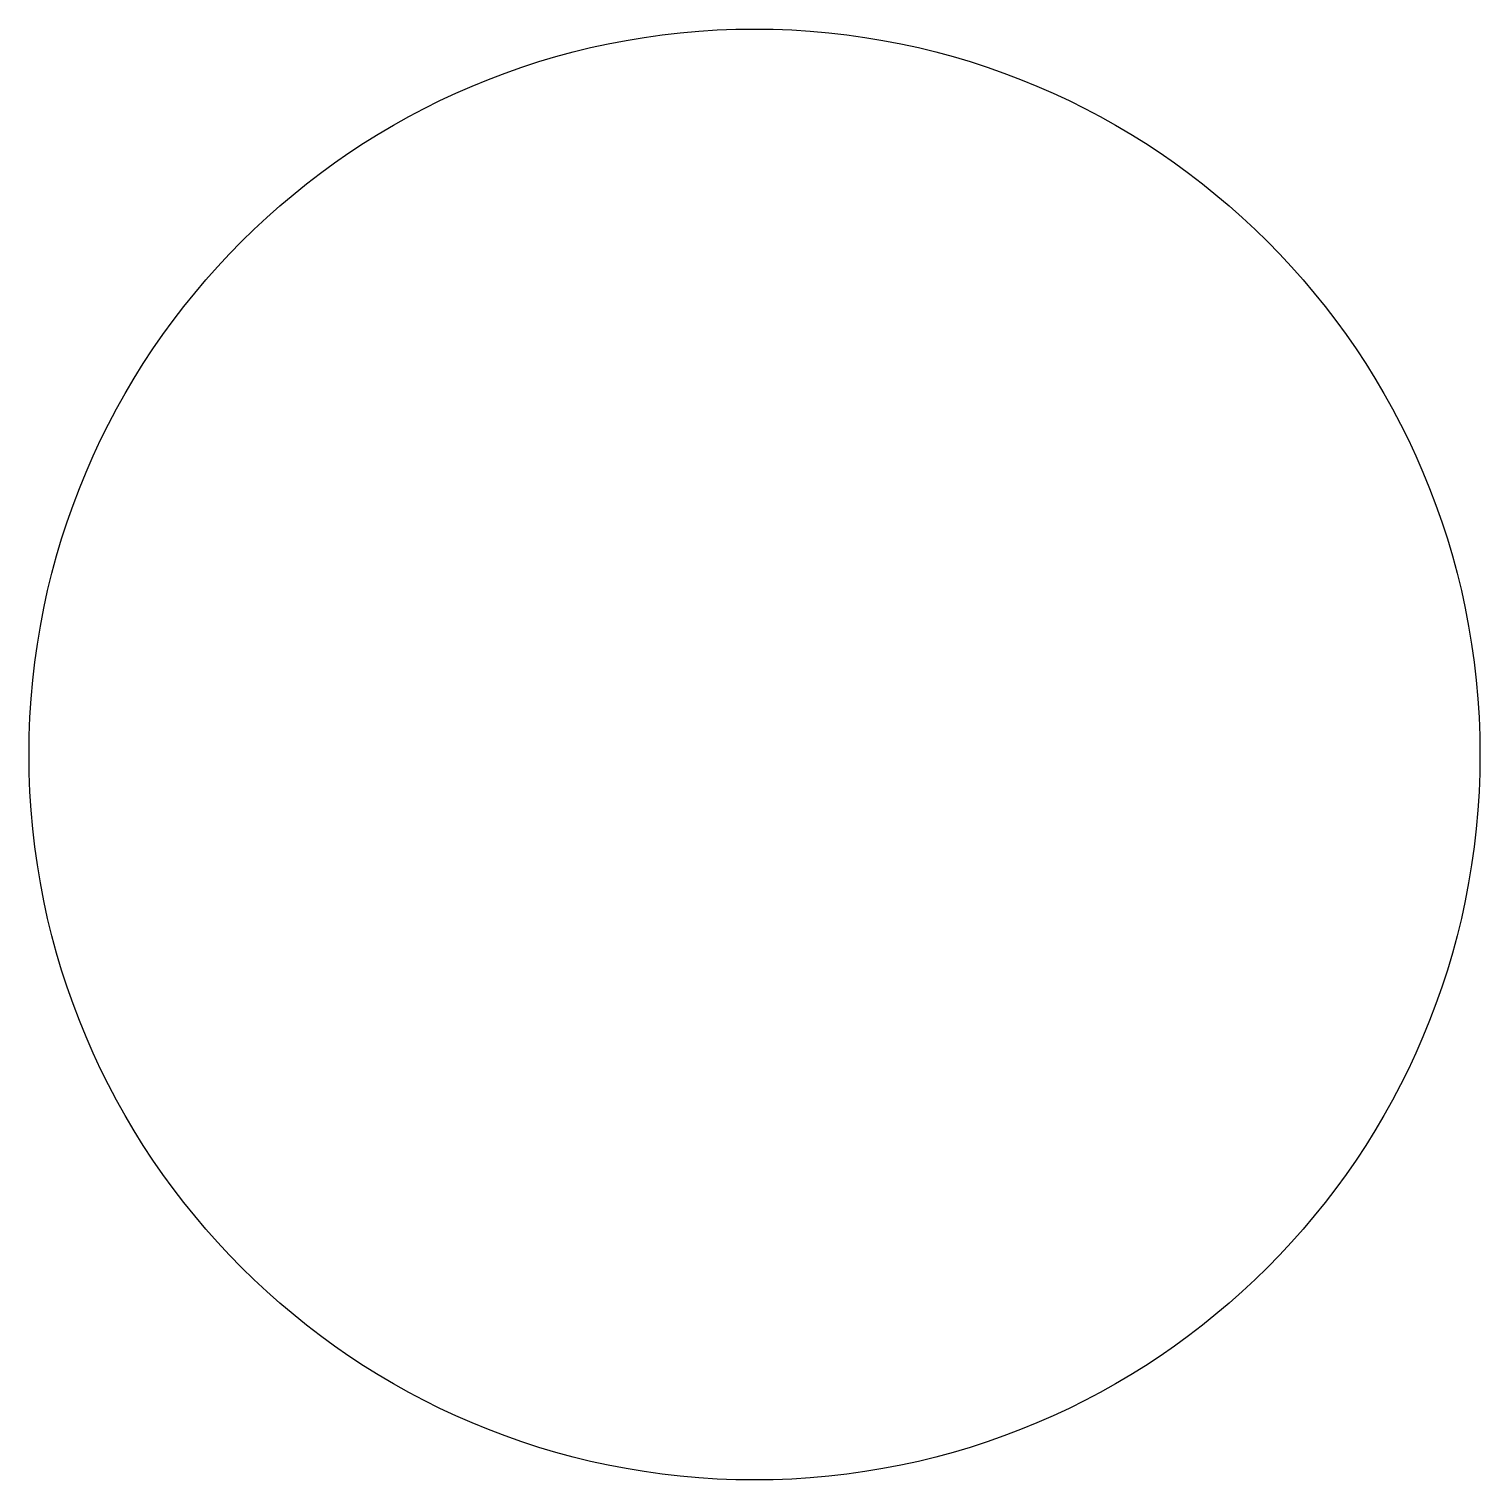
# Model space of a CAD drawing. Header units: centimetres. Extents: x -0.237 to 0.237, y -0.237 to 0.237.
import ezdxf

# ---------------------------------------------------------------- set-up
doc = ezdxf.new("R2010")
doc.units = ezdxf.units.CM
doc.header["$MEASUREMENT"] = 0
doc.layers.add('Layer 1', color=7, linetype='Continuous')

msp = doc.modelspace()

# ---------------------------------------------------------------- linework, layer by layer
at = {"layer": 'Layer 1'}
msp.add_ellipse((0, 0.00001), major_axis=(0, 0.23675), ratio=1, dxfattribs=at)

doc.saveas('drawing.dxf')
